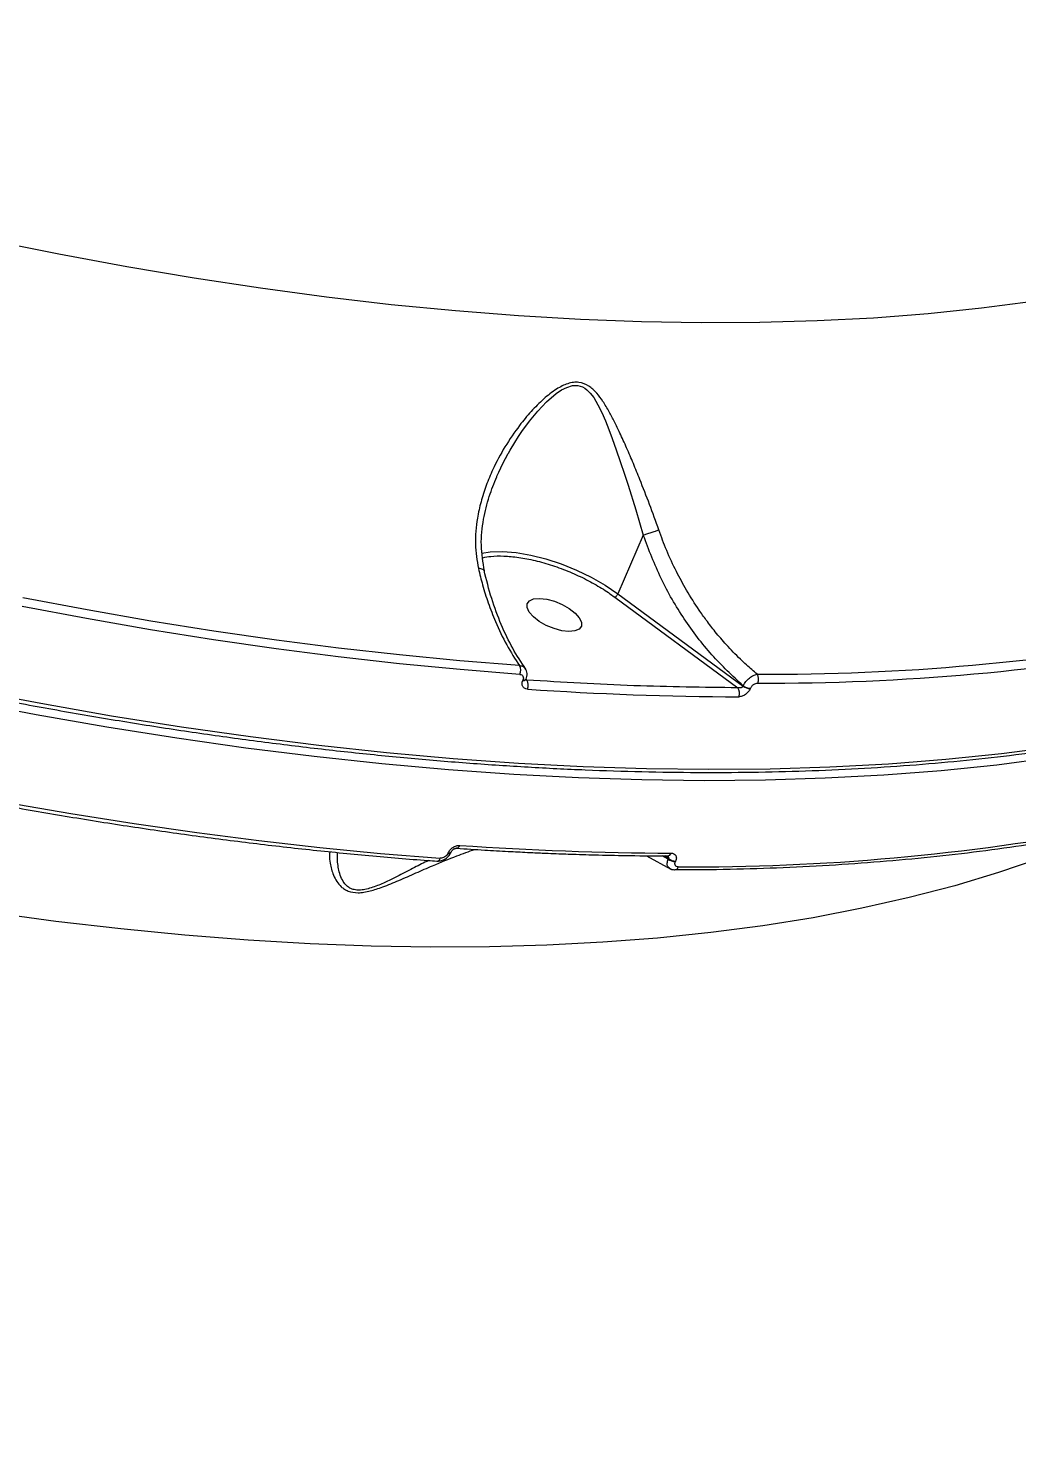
# Model space of a CAD drawing. Header units: millimetres. Extents: x -5873 to 5805, y -5301 to 4302.
# Drawn here: x -276.3 to -124.9, y -92.2 to 125.3 of the extents above; entities that cross this region are included whole.
import ezdxf

# ---------------------------------------------------------------- set-up
doc = ezdxf.new("R2010")
doc.units = ezdxf.units.MM
for name, color, linetype in [('DIKOM_ОБЪЕКТ', 7, 'Continuous'), ('DIKOM_РАЗМЕР_ЗОНА', 7, 'Continuous'), ('DIKOM_РАЗМЕР_ОБЪЕКТА', 7, 'Continuous')]:
    doc.layers.add(name, color=color, linetype=linetype)
doc.styles.add('style1', font='arial.ttf', dxfattribs={"width": 0.8})
doc.dimstyles.new('1-50', dxfattribs={"dimtxt": 300, "dimasz": 200, "dimexe": 100, "dimexo": 0, "dimgap": 100, "dimtad": 1, "dimtxsty": 'style1', "dimcen": 200, "dimclrd": 7, "dimclre": 7, "dimclrt": 7, "dimadec": 1, "dimazin": 2, "dimtfac": 1, "dimtmove": 0, "dimatfit": 2, "dimfxl": 0, "dimlwd": 25, "dimlwe": 18, "dimarcsym": 0})

# ---------------------------------------------------------------- blocks, each defined once
blk = doc.blocks.new('*D9')
at = {"layer": 'Defpoints', "color": 0, "transparency": 16777216}
for p in [(1338.11, 2802.44), (-4588.97, -1585.51), (-117.5, -1585.51)]:
    blk.add_point(p, dxfattribs=at)
at = {"layer": 'DIKOM_РАЗМЕР_ОБЪЕКТА', "color": 7, "lineweight": 18, "transparency": 16777216}
for p, q in [((1338.11, 2802.44), (-4688.97, 2802.44)), ((-117.5, -1585.51), (-4688.97, -1585.51))]:
    blk.add_line(p, q, dxfattribs=at)
at = {"layer": 'DIKOM_РАЗМЕР_ОБЪЕКТА', "color": 7, "lineweight": 25, "transparency": 16777216}
blk.add_line((-4588.97, 2602.44), (-4588.97, -1385.51), dxfattribs=at)
at = {"layer": 'DIKOM_РАЗМЕР_ОБЪЕКТА', "color": 7, "transparency": 16777216}
for points in [[(-4622.31, 2602.44), (-4555.64, 2602.44), (-4588.97, 2802.44)], [(-4622.31, -1385.51), (-4555.64, -1385.51), (-4588.97, -1585.51)]]:
    blk.add_solid(points, dxfattribs=at)
at = {"layer": 'DIKOM_РАЗМЕР_ОБЪЕКТА', "color": 7, "transparency": 16777216, "insert": (-4842.15, 460.98), "char_height": 300, "attachment_point": 5, "rotation": 90, "style": 'style1'}
blk.add_mtext('4400', dxfattribs=at)
blk = doc.blocks.new('*D10')
at = {"layer": 'Defpoints', "color": 0, "transparency": 16777216}
for p in [(4304.51, 1053.39), (-1538.59, -1332.39), (4304.51, -4224.84)]:
    blk.add_point(p, dxfattribs=at)
at = {"layer": 'DIKOM_РАЗМЕР_ОБЪЕКТА', "color": 7, "lineweight": 18, "transparency": 16777216}
for p, q in [((4304.51, 1053.39), (4304.51, -4324.84)), ((-1538.59, -1332.39), (-1538.59, -4324.84))]:
    blk.add_line(p, q, dxfattribs=at)
at = {"layer": 'DIKOM_РАЗМЕР_ОБЪЕКТА', "color": 7, "lineweight": 25, "transparency": 16777216}
blk.add_line((-1338.59, -4224.84), (4104.51, -4224.84), dxfattribs=at)
at = {"layer": 'DIKOM_РАЗМЕР_ОБЪЕКТА', "color": 7, "transparency": 16777216}
for points in [[(-1338.59, -4191.51), (-1338.59, -4258.18), (-1538.59, -4224.84)], [(4104.51, -4191.51), (4104.51, -4258.18), (4304.51, -4224.84)]]:
    blk.add_solid(points, dxfattribs=at)
at = {"layer": 'DIKOM_РАЗМЕР_ОБЪЕКТА', "color": 7, "transparency": 16777216, "insert": (1679.28, -3971.67), "char_height": 300, "attachment_point": 5, "style": 'style1'}
blk.add_mtext('5850', dxfattribs=at)
blk = doc.blocks.new('*D11')
at = {"layer": 'Defpoints', "color": 0, "transparency": 16777216}
for p in [(-510, 4302.44), (-5422.89, -3651.6), (284.83, -3651.6)]:
    blk.add_point(p, dxfattribs=at)
at = {"layer": 'DIKOM_РАЗМЕР_ЗОНА', "color": 7, "lineweight": 18, "transparency": 16777216}
for p, q in [((-510, 4302.44), (-5522.89, 4302.44)), ((284.83, -3651.6), (-5522.89, -3651.6))]:
    blk.add_line(p, q, dxfattribs=at)
at = {"layer": 'DIKOM_РАЗМЕР_ЗОНА', "color": 7, "lineweight": 25, "transparency": 16777216}
blk.add_line((-5422.89, 4102.44), (-5422.89, -3451.6), dxfattribs=at)
at = {"layer": 'DIKOM_РАЗМЕР_ЗОНА', "color": 7, "transparency": 16777216}
for points in [[(-5456.22, 4102.44), (-5389.56, 4102.44), (-5422.89, 4302.44)], [(-5456.22, -3451.6), (-5389.56, -3451.6), (-5422.89, -3651.6)]]:
    blk.add_solid(points, dxfattribs=at)
at = {"layer": 'DIKOM_РАЗМЕР_ЗОНА', "color": 7, "transparency": 16777216, "insert": (-5676.06, -474.49), "char_height": 300, "attachment_point": 5, "rotation": 90, "style": 'style1'}
blk.add_mtext('7950', dxfattribs=at)

msp = doc.modelspace()

# ---------------------------------------------------------------- linework, layer by layer
at = {"layer": 'DIKOM_ОБЪЕКТ', "color": 7, "linetype": 'Continuous', "lineweight": 15}
for p, q in [((-182.097, 47.661), (-185.988, 38.675)), ((-182.096, 47.663), (-182.097, 47.661)), ((-186.457, 38.177), (-167.636, 24.302)), ((-185.988, 38.675), (-166.82, 24.544)), ((-200.539, 25.46), (-200.559, 25.415)), ((-200.081, 25.579), (-200.061, 25.624)), ((-199.942, 25.478), (-200.062, 25.623)), ((-166.82, 24.544), (-166.791, 24.609)), ((-165.687, 24.214), (-165.715, 24.148)), ((-211.995, -0.996), (-212.015, -1.041)), ((-211.537, -0.877), (-211.517, -0.831)), ((-181.624, -1.426), (-177.875, -3.483)), ((-178.284, -1.933), (-179.213, -1.447)), ((-178.256, -1.867), (-178.821, -1.45)), ((-178.256, -1.867), (-178.284, -1.933)), ((-177.151, -2.262), (-177.18, -2.328))]:
    msp.add_line(p, q, dxfattribs=at)
at = {"layer": 'DIKOM_ОБЪЕКТ', "color": 7, "linetype": 'Continuous', "lineweight": 15, "flags": 128}
for points in [[(-282.147, 92.87), (-271.644, 90.746), (-261.232, 88.812), (-250.922, 87.071), (-240.724, 85.524), (-230.645, 84.173), (-220.696, 83.019), (-210.887, 82.063), (-201.225, 81.306), (-191.721, 80.749), (-182.383, 80.392), (-173.22, 80.236), (-164.24, 80.28), (-155.452, 80.524), (-146.863, 80.969), (-138.482, 81.615), (-130.317, 82.459), (-122.376, 83.502)], [(-204.558, 56.612), (-204.524, 56.697), (-204.25, 57.311), (-203.942, 57.969), (-203.598, 58.669), (-203.215, 59.41), (-202.79, 60.191), (-202.756, 60.252), (-202.503, 60.696), (-201.794, 61.879), (-201.206, 62.795), (-200.711, 63.527), (-199.54, 65.126), (-198.28, 66.653), (-196.92, 68.084), (-195.452, 69.347), (-194.606, 69.915), (-193.829, 70.308), (-192.947, 70.567), (-192.14, 70.583), (-191.422, 70.37), (-191.077, 70.179), (-190.741, 69.931), (-190.219, 69.415), (-189.699, 68.738), (-189.04, 67.641), (-188.445, 66.441), (-187.892, 65.17), (-187.364, 63.845), (-186.845, 62.453), (-186.232, 60.725), (-185.63, 58.96), (-184.989, 57.022), (-184.437, 55.316), (-183.249, 51.528), (-182.096, 47.663), (-182.096, 47.663)], [(-206.856, 44.937), (-205.575, 45.119), (-203.671, 45.172), (-201.578, 45.007), (-199.345, 44.628), (-197.023, 44.044), (-194.667, 43.269), (-192.332, 42.321), (-190.072, 41.221), (-187.941, 39.997), (-185.988, 38.675)], [(-201.058, 27.692), (-210.192, 28.429), (-219.445, 29.327), (-228.812, 30.385), (-238.286, 31.604), (-247.861, 32.982), (-257.529, 34.519), (-267.285, 36.212), (-277.122, 38.062)], [(-198.939, 35.162), (-199.579, 35.885), (-199.908, 36.573), (-199.899, 37.169), (-199.554, 37.627), (-198.9, 37.908), (-197.991, 37.99), (-196.899, 37.866), (-195.714, 37.546), (-194.531, 37.057), (-193.447, 36.437), (-192.548, 35.738), (-191.908, 35.015), (-191.58, 34.327), (-191.588, 33.73), (-191.933, 33.273), (-192.587, 32.992), (-193.496, 32.91), (-194.588, 33.034), (-195.773, 33.354), (-196.956, 33.843), (-198.04, 34.463), (-198.939, 35.162)], [(-201.009, 26.349), (-210.163, 27.087), (-219.436, 27.987), (-228.824, 29.048), (-238.319, 30.269), (-247.915, 31.65), (-257.605, 33.19), (-267.383, 34.888), (-277.241, 36.741)], [(-118.909, 15.248), (-127.235, 14.172), (-135.782, 13.293), (-144.544, 12.613), (-153.513, 12.132), (-162.682, 11.851), (-172.043, 11.769), (-181.588, 11.887), (-191.309, 12.205), (-201.197, 12.722), (-211.245, 13.438), (-221.445, 14.352), (-231.786, 15.464), (-242.262, 16.772), (-252.862, 18.276), (-263.578, 19.974), (-274.402, 21.866), (-285.323, 23.948)], [(-200.539, 25.46), (-200.384, 25.46), (-200.253, 25.482), (-200.151, 25.526), (-200.082, 25.589), (-200.061, 25.625)], [(-286.038, 22.297), (-275.117, 20.215), (-264.293, 18.324), (-253.577, 16.626), (-242.976, 15.122), (-232.501, 13.813), (-222.159, 12.701), (-211.96, 11.787), (-201.912, 11.071), (-192.023, 10.554), (-182.302, 10.237), (-172.758, 10.119), (-163.397, 10.2), (-154.228, 10.482), (-145.259, 10.963), (-136.497, 11.643), (-127.95, 12.521), (-119.624, 13.597)], [(-289.435, 8.581), (-279.576, 6.728), (-269.798, 5.03), (-260.108, 3.49), (-250.513, 2.109), (-241.017, 0.888), (-231.63, -0.173), (-222.356, -1.073), (-213.203, -1.811)], [(-102.381, 6.545), (-103.507, 5.951), (-109.134, 3.186), (-115.044, 0.605), (-121.229, -1.791), (-127.684, -3.999), (-134.404, -6.017), (-141.381, -7.843), (-148.61, -9.475), (-156.084, -10.912), (-163.795, -12.153), (-171.737, -13.196), (-179.902, -14.041), (-188.283, -14.686), (-196.871, -15.131), (-205.66, -15.376), (-214.64, -15.42), (-223.803, -15.263), (-233.141, -14.906), (-242.645, -14.349), (-252.306, -13.592), (-262.116, -12.636), (-272.065, -11.482), (-282.143, -10.131)], [(-211.995, -0.996), (-211.84, -0.996), (-211.709, -0.974), (-211.606, -0.93), (-211.537, -0.867), (-211.517, -0.831)], [(-210.673, -0.278), (-210.714, -0.28), (-210.736, -0.279)]]:
    msp.add_lwpolyline(points, dxfattribs=at)
at = {"layer": 'DIKOM_ОБЪЕКТ', "color": 7, "linetype": 'Continuous', "lineweight": 15}
for centre, radius, start, end in [((-162.739, 372.941), 346.576, 269.68054, 280.60837), ((-162.606, 372.378), 347.36, 269.68073, 280.60802), ((-202.41, 26.97), 1.532, 336.07759, 28.11615), ((-165.832, 25.579), 1.405, 336.72198, 34.28901), ((-200.444, 25.858), 0.458, 255.49153, 322.44492), ((-201.212, 24.704), 1.487, 335.65971, 31.36919), ((-165.745, 515.765), 492.857, 266.03129, 269.7991), ((-168.739, 23.468), 1.382, 336.25857, 37.07326), ((-165.615, 26.169), 2.023, 233.46059, 267.1571), ((-165.586, 26.236), 2.024, 233.46402, 267.15367), ((-174.798, 344.2), 347.341, 269.68044, 280.60831), ((-210.821, 0.328), 0.624, 283.67735, 344.00438), ((-176.112, 491.697), 492.723, 266.03057, 269.7994), ((-213.763, -1.67), 0.578, 274.15207, 345.85346), ((-211.9, -0.598), 0.458, 255.48157, 322.53948), ((-178.437, -0.833), 0.629, 276.59829, 342.47228), ((-177.079, -0.307), 2.023, 233.46059, 267.1571), ((-177.05, -0.24), 2.025, 233.47399, 267.1437), ((-177.298, -2.981), 0.583, 265.46305, 344.57601)]:
    msp.add_arc(centre, radius, start, end, dxfattribs=at)
for points, knots in [([(-463.76, 79.913), (-460.198, 78.384), (-455.174, 76.229), (-447.691, 73.12), (-441.238, 70.487), (-433.513, 67.411), (-425.364, 64.25), (-416.797, 61.02), (-407.929, 57.777), (-398.827, 54.553), (-389.546, 51.375), (-380.124, 48.262), (-370.595, 45.229), (-360.985, 42.288), (-351.315, 39.449), (-341.605, 36.722), (-331.871, 34.111), (-322.129, 31.624), (-312.391, 29.265), (-302.671, 27.039), (-292.978, 24.949), (-283.325, 23), (-273.722, 21.193), (-264.176, 19.532), (-254.7, 18.019), (-245.299, 16.656), (-235.984, 15.445), (-226.762, 14.387), (-217.641, 13.483), (-208.629, 12.734), (-199.733, 12.143), (-190.959, 11.708), (-182.315, 11.431), (-173.807, 11.312), (-165.441, 11.351), (-157.225, 11.549), (-149.163, 11.905), (-141.261, 12.418), (-133.524, 13.09), (-125.959, 13.92), (-118.57, 14.906), (-111.362, 16.048), (-104.339, 17.346), (-97.506, 18.799), (-90.867, 20.407), (-84.427, 22.167), (-78.188, 24.08), (-72.155, 26.144), (-66.331, 28.36), (-60.72, 30.725), (-55.325, 33.24), (-50.148, 35.904), (-45.193, 38.716), (-40.462, 41.677), (-35.961, 44.786), (-31.683, 48.039), (-27.668, 51.455), (-25.024, 53.841), (-23.792, 55.126), (-23.741, 55.179)], [0, 0, 0, 0, 0.0198328, 0.027978, 0.0414873, 0.0555318, 0.0706097, 0.086353, 0.1026136, 0.1192722, 0.1362449, 0.153469, 0.1708974, 0.1884939, 0.2062301, 0.2240836, 0.2420357, 0.2600716, 0.2781795, 0.2963486, 0.3145706, 0.332838, 0.351144, 0.3694842, 0.3878527, 0.4062463, 0.4246607, 0.443093, 0.4615403, 0.4799998, 0.4984699, 0.5169483, 0.5354329, 0.553923, 0.5724166, 0.5909127, 0.6094105, 0.6279092, 0.6464082, 0.6649069, 0.6834057, 0.7019039, 0.7204025, 0.7389017, 0.7574024, 0.7759058, 0.7944131, 0.8129265, 0.831448, 0.8499806, 0.8685275, 0.8870928, 0.9056808, 0.9242972, 0.9429475, 0.961639, 0.980379, 0.999176, 1, 1, 1, 1]), ([(-179.721, 48.463), (-180.19, 49.771), (-181.129, 52.388), (-182.456, 55.774), (-183.628, 58.648), (-184.64, 61.027), (-185.597, 63.158), (-186.483, 65.002), (-187.341, 66.634), (-188.227, 68.115), (-189.073, 69.255), (-189.809, 70.012), (-190.654, 70.68), (-191.654, 71.095), (-192.797, 71.09), (-193.664, 70.89), (-194.538, 70.526), (-195.798, 69.811), (-197.439, 68.517), (-199.318, 66.621), (-201.336, 64.18), (-203.346, 61.226), (-205.014, 58.114), (-206.198, 55.284), (-206.998, 52.797), (-207.648, 49.805), (-207.972, 46.36), (-207.558, 43.801), (-207.358, 42.563)], [0, 0, 0, 0, 0.0626377, 0.1252887, 0.1665064, 0.2082732, 0.2494063, 0.2817615, 0.3119828, 0.3454828, 0.3744547, 0.3909826, 0.4059776, 0.437384, 0.4528835, 0.468994, 0.4839703, 0.5004509, 0.539883, 0.582729, 0.6256348, 0.687882, 0.7498862, 0.7919034, 0.8336236, 0.8747442, 0.9394038, 1, 1, 1, 1]), ([(-206.434, 42.187), (-206.654, 43.504), (-207.093, 46.12), (-206.66, 49.978), (-205.813, 53.488), (-204.956, 55.625), (-204.555, 56.625)], [0, 0, 0, 0, 0.2734503, 0.5433592, 0.7861424, 1, 1, 1, 1]), ([(-182.096, 47.663), (-181.919, 47.726), (-181.556, 47.857), (-180.9, 48.081), (-180.248, 48.298), (-179.893, 48.409), (-179.721, 48.463)], [0, 0, 0, 0, 0.242727, 0.4999578, 0.7572906, 1, 1, 1, 1]), ([(-164.672, 26.37), (-165.218, 26.838), (-166.087, 27.58), (-167.669, 29.077), (-169.282, 30.747), (-171.009, 32.765), (-172.389, 34.547), (-173.88, 36.647), (-175.438, 39.109), (-177.096, 42.165), (-178.533, 45.245), (-179.334, 47.415), (-179.721, 48.463)], [0, 0, 0, 0, 0.0834537, 0.1325781, 0.2499223, 0.3473677, 0.4310377, 0.5009596, 0.6323488, 0.7505563, 0.8795223, 1, 1, 1, 1]), ([(-166.791, 24.609), (-168.433, 26.133), (-171.717, 29.18), (-175.923, 34.767), (-179.534, 40.913), (-181.243, 45.412), (-182.097, 47.661)], [0, 0, 0, 0, 0.249654, 0.4994919, 0.7498112, 1, 1, 1, 1]), ([(-206.678, 44.222), (-206.28, 44.3), (-205.325, 44.488), (-203.472, 44.509), (-201.195, 44.308), (-198.67, 43.824), (-196.017, 43.07), (-193.353, 42.075), (-190.81, 40.888), (-188.47, 39.583), (-187.118, 38.639), (-186.457, 38.177)], [0, 0, 0, 0, 0.0781239, 0.1873539, 0.3015651, 0.419374, 0.5390645, 0.6587434, 0.7765587, 0.8907756, 1, 1, 1, 1]), ([(-207.358, 42.563), (-207.15, 41.721), (-206.708, 39.924), (-205.844, 37.194), (-204.648, 34.076), (-203.08, 30.779), (-201.732, 28.721), (-201.058, 27.692)], [0, 0, 0, 0, 0.1471485, 0.3139275, 0.5003314, 0.7501674, 1, 1, 1, 1]), ([(-206.481, 42.185), (-206.493, 42.224), (-206.521, 42.318), (-206.689, 42.434), (-206.965, 42.53), (-207.226, 42.552), (-207.358, 42.563)], [0, 0, 0, 0, 0.1883331, 0.4499437, 0.7240199, 1, 1, 1, 1]), ([(-200.108, 27.149), (-200.789, 28.182), (-202.158, 30.258), (-203.893, 33.924), (-205.391, 37.917), (-206.128, 40.833), (-206.498, 42.295)], [0, 0, 0, 0, 0.2487846, 0.4999022, 0.749412, 1, 1, 1, 1]), ([(-186.457, 38.177), (-186.416, 38.195), (-186.335, 38.229), (-186.198, 38.353), (-186.071, 38.509), (-186.016, 38.62), (-185.988, 38.675)], [0, 0, 0, 0, 0.2499215, 0.5000007, 0.7499889, 1, 1, 1, 1]), ([(-201.058, 27.692), (-200.849, 27.66), (-200.482, 27.603), (-200.291, 27.351), (-200.21, 27.244)], [0, 0, 0, 0, 0.5709622, 1, 1, 1, 1]), ([(-201.009, 26.349), (-200.906, 26.328), (-200.7, 26.288), (-200.509, 26.077), (-200.437, 25.789), (-200.505, 25.57), (-200.539, 25.46)], [0, 0, 0, 0, 0.2500584, 0.4999432, 0.7492374, 1, 1, 1, 1]), ([(-200.061, 25.625), (-200.012, 25.763), (-199.914, 26.043), (-199.897, 26.481), (-199.975, 26.903), (-200.114, 27.138), (-200.184, 27.256)], [0, 0, 0, 0, 0.242102, 0.4915358, 0.7451185, 1, 1, 1, 1]), ([(-166.791, 24.609), (-166.669, 24.824), (-166.425, 25.251), (-165.853, 25.815), (-165.233, 26.23), (-164.858, 26.324), (-164.672, 26.37)], [0, 0, 0, 0, 0.2537409, 0.5054827, 0.7541425, 1, 1, 1, 1]), ([(-199.857, 24.091), (-200.011, 24.12), (-200.318, 24.18), (-200.604, 24.494), (-200.714, 24.923), (-200.611, 25.251), (-200.559, 25.415)], [0, 0, 0, 0, 0.2499944, 0.4998324, 0.7494815, 1, 1, 1, 1]), ([(-199.942, 25.478), (-199.979, 25.485), (-200.045, 25.497), (-200.118, 25.538), (-200.145, 25.575), (-200.156, 25.59)], [0, 0, 0, 0, 0.4192444, 0.7623041, 1, 1, 1, 1]), ([(-167.636, 24.302), (-172.903, 24.36), (-183.437, 24.478), (-194.44, 25.145), (-199.942, 25.478)], [0, 0, 0, 0, 0.5000008, 1, 1, 1, 1]), ([(-166.82, 24.544), (-166.835, 24.516), (-166.866, 24.459), (-166.948, 24.386), (-167.054, 24.326), (-167.21, 24.275), (-167.413, 24.257), (-167.562, 24.287), (-167.636, 24.302)], [0, 0, 0, 0, 0.110131, 0.2280909, 0.3575125, 0.50077, 0.7499877, 1, 1, 1, 1]), ([(-165.715, 24.148), (-165.756, 24.065), (-165.837, 23.898), (-166.017, 23.661), (-166.228, 23.443), (-166.543, 23.195), (-166.982, 22.963), (-167.31, 22.929), (-167.474, 22.912)], [0, 0, 0, 0, 0.1252622, 0.251016, 0.3755116, 0.5013422, 0.7504781, 1, 1, 1, 1]), ([(-165.687, 24.214), (-165.66, 24.269), (-165.607, 24.378), (-165.491, 24.533), (-165.353, 24.676), (-165.148, 24.838), (-164.861, 24.99), (-164.648, 25.013), (-164.542, 25.024)], [0, 0, 0, 0, 0.1257468, 0.2510877, 0.3758784, 0.5013188, 0.7504556, 1, 1, 1, 1]), ([(-289.883, 8.137), (-289.855, 8.132), (-286.601, 7.476), (-280.181, 6.298), (-270.629, 4.624), (-261.154, 3.115), (-251.753, 1.75), (-242.439, 0.54), (-233.215, -0.521), (-224.103, -1.413), (-217.604, -1.982), (-214.181, -2.207), (-213.72, -2.237)], [0, 0, 0, 0, 0.0010663, 0.1229491, 0.2450538, 0.3673517, 0.4898122, 0.6124159, 0.7351342, 0.8579543, 0.9808586, 1, 1, 1, 1]), ([(-177.275, -3.553), (-175.485, -3.55), (-170.898, -3.543), (-163.683, -3.353), (-155.616, -3.002), (-147.715, -2.486), (-139.979, -1.815), (-132.413, -0.986), (-125.027, 0.003), (-117.986, 1.106), (-113.504, 1.96), (-111.35, 2.37)], [0, 0, 0, 0, 0.0747079, 0.1914471, 0.3081971, 0.4249527, 0.5417102, 0.6584676, 0.7752222, 0.8919767, 1, 1, 1, 1]), ([(-211.995, -0.996), (-211.906, -0.834), (-211.728, -0.512), (-211.263, -0.123), (-210.73, 0.134), (-210.391, 0.149), (-210.221, 0.156)], [0, 0, 0, 0, 0.250501, 0.5001695, 0.7499589, 1, 1, 1, 1]), ([(-230.127, -0.801), (-230.145, -1.001), (-230.196, -1.553), (-230.102, -2.47), (-229.892, -3.478), (-229.564, -4.434), (-229.098, -5.346), (-228.509, -6.075), (-227.903, -6.552), (-227.134, -6.956), (-226.112, -7.143), (-224.89, -7.032), (-223.945, -6.834), (-222.963, -6.546), (-221.493, -6.03), (-219.459, -5.184), (-216.928, -4.064), (-213.977, -2.775), (-210.958, -1.516), (-208.826, -0.776), (-207.905, -0.456)], [0, 0, 0, 0, 0.0429835, 0.1182395, 0.1772011, 0.2316913, 0.2932558, 0.3457744, 0.375805, 0.4030931, 0.4601244, 0.4877566, 0.5172953, 0.5442827, 0.5740008, 0.6463762, 0.7242872, 0.8016747, 0.9143673, 1, 1, 1, 1]), ([(-215.014, -2.151), (-215.72, -2.51), (-217.209, -3.268), (-219.497, -4.458), (-221.405, -5.401), (-222.834, -6.013), (-223.788, -6.361), (-224.731, -6.614), (-225.628, -6.722), (-226.275, -6.659), (-226.729, -6.525), (-227.123, -6.344), (-227.537, -6.041), (-228.039, -5.472), (-228.456, -4.658), (-228.753, -3.657), (-228.911, -2.662), (-228.967, -1.741), (-228.934, -1.175), (-228.919, -0.921)], [0, 0, 0, 0, 0.0952774, 0.2008794, 0.304436, 0.3437138, 0.3829188, 0.4245985, 0.4624453, 0.500876, 0.5208887, 0.541784, 0.5788309, 0.6209957, 0.7001697, 0.7787128, 0.8571463, 0.9357685, 1, 1, 1, 1]), ([(-213.724, -2.246), (-213.539, -2.244), (-213.148, -2.238), (-212.528, -1.993), (-212.042, -1.622), (-211.712, -1.225), (-211.596, -0.995), (-211.536, -0.876)], [0, 0, 0, 0, 0.2107277, 0.445376, 0.7067777, 0.8491674, 1, 1, 1, 1]), ([(-212.015, -1.041), (-212.075, -1.149), (-212.194, -1.364), (-212.504, -1.625), (-212.861, -1.797), (-213.089, -1.807), (-213.203, -1.811)], [0, 0, 0, 0, 0.2507408, 0.5001021, 0.7499822, 1, 1, 1, 1]), ([(-211.517, -0.831), (-211.494, -0.785), (-211.448, -0.696), (-211.343, -0.571), (-211.225, -0.466), (-211.103, -0.385), (-210.985, -0.328), (-210.882, -0.294), (-210.797, -0.279), (-210.757, -0.279), (-210.738, -0.279)], [0, 0, 0, 0, 0.1517531, 0.2965739, 0.4340561, 0.5635986, 0.6845569, 0.7971064, 0.9020416, 1, 1, 1, 1]), ([(-210.674, -0.278), (-209.245, -0.373), (-206.607, -0.547), (-203.007, -0.75), (-200.073, -0.898), (-197.743, -1.004), (-195.412, -1.1), (-192.533, -1.205), (-188.627, -1.32), (-183.76, -1.422), (-180.233, -1.443), (-178.307, -1.455)], [0, 0, 0, 0, 0.12901, 0.2382664, 0.3277704, 0.3975255, 0.4524725, 0.542866, 0.6642489, 0.8166293, 1, 1, 1, 1]), ([(-178.076, -3.336), (-178.176, -3.261), (-178.39, -3.097), (-178.477, -2.586), (-178.349, -2.151), (-178.284, -1.933)], [0, 0, 0, 0, 0.3019885, 0.6500315, 1, 1, 1, 1]), ([(-178.437, -1.421), (-178.403, -1.444), (-178.336, -1.49), (-178.272, -1.583), (-178.234, -1.68), (-178.226, -1.777), (-178.246, -1.838), (-178.256, -1.867)], [0, 0, 0, 0, 0.2198054, 0.4430732, 0.6445813, 0.8283718, 1, 1, 1, 1]), ([(-177.837, -1.023), (-177.689, -1.041), (-177.391, -1.076), (-177.153, -1.309), (-177.053, -1.557), (-177.031, -1.775), (-177.057, -2.013), (-177.12, -2.179), (-177.151, -2.262)], [0, 0, 0, 0, 0.2499788, 0.4991385, 0.6247977, 0.7494607, 0.8748395, 1, 1, 1, 1]), ([(-178.092, -3.345), (-177.968, -3.409), (-177.72, -3.537), (-177.417, -3.56), (-177.266, -3.571)], [0, 0, 0, 0, 0.5023873, 1, 1, 1, 1]), ([(-176.736, -3.136), (-176.832, -3.125), (-177.026, -3.103), (-177.182, -2.951), (-177.246, -2.789), (-177.26, -2.646), (-177.241, -2.491), (-177.2, -2.382), (-177.18, -2.328)], [0, 0, 0, 0, 0.2500045, 0.4991944, 0.6248899, 0.7495004, 0.8746974, 1, 1, 1, 1])]:
    msp.add_open_spline(points, degree=3, knots=knots, dxfattribs=at)

# ---------------------------------------------------------------- dimensions: what is measured, and where the dimension line sits
at = {"layer": 'DIKOM_РАЗМЕР_ЗОНА'}
dim = msp.add_linear_dim(base=(-5422.889, -3651.603), p1=(-510.005, 4302.437), p2=(284.83, -3651.603), angle=90, text='7950', dimstyle='1-50', dxfattribs=at)
dim.commit()
dim.dimension.update_dxf_attribs({"geometry": '*D11', "text_midpoint": (-5422.889, -474.491), "dimtype": 160})
at = {"layer": 'DIKOM_РАЗМЕР_ОБЪЕКТА'}
dim = msp.add_linear_dim(base=(-4588.973, -1585.515), p1=(1338.114, 2802.437), p2=(-117.504, -1585.515), angle=90, text='4400', dimstyle='1-50', dxfattribs=at)
dim.commit()
dim.dimension.update_dxf_attribs({"geometry": '*D9', "text_midpoint": (-4588.973, 460.978), "dimtype": 160})
dim = msp.add_linear_dim(base=(4304.512, -4224.842), p1=(-1538.592, -1332.389), p2=(4304.512, 1053.391), text='5850', dimstyle='1-50', dxfattribs=at)
dim.commit()
dim.dimension.update_dxf_attribs({"geometry": '*D10', "text_midpoint": (1679.282, -4224.842), "dimtype": 160})

doc.saveas('drawing.dxf')
